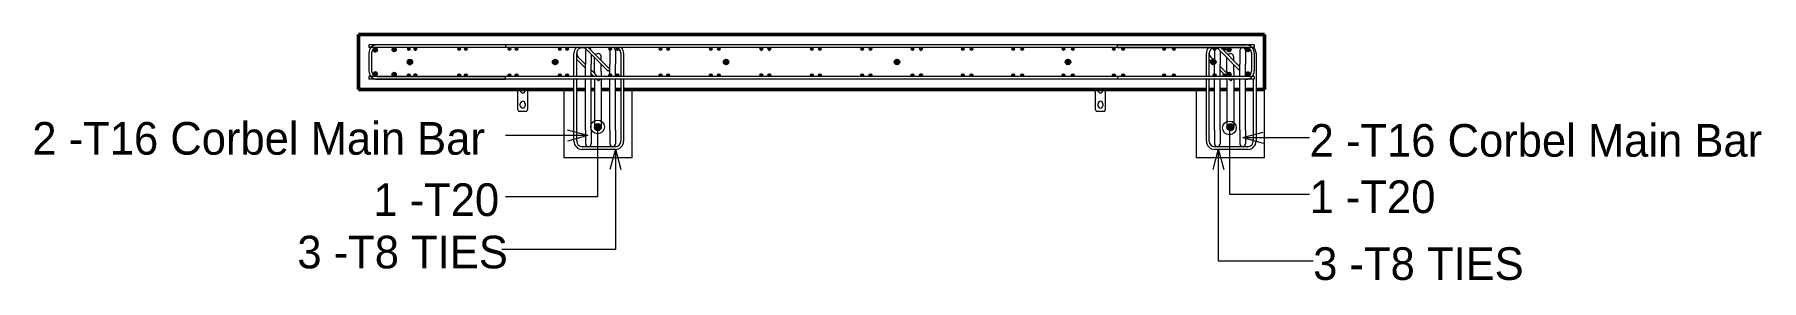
# Model space of a CAD drawing. Header units: millimetres. Extents: x -6138 to 17183, y 2886 to 77066.
# Drawn here: x 10677 to 15728, y 76076 to 76793 of the extents above; entities that cross this region are included whole.
import ezdxf

# ---------------------------------------------------------------- set-up
doc = ezdxf.new("R2010")
doc.units = ezdxf.units.MM
for name, color, linetype, lineweight in [('A-GENM', 13, 'Continuous', 18), ('A-WALL', 113, 'Continuous', 25), ('S-BEAM', 12, 'Continuous', 18), ('S-RBAR', 171, 'Continuous', 18), ('S-RBAR-IDEN', 171, 'Continuous', 9)]:
    doc.layers.add(name, color=color, linetype=linetype, lineweight=lineweight)
doc.styles.add('Nirmala UI', font='Nirmala.ttf', dxfattribs={"height": 95.25})

# ---------------------------------------------------------------- blocks, each defined once
blk = doc.blocks.new('RR spread anchor face based - RR-SA-1_4-160-614768-Elevation Top 2')
at = {"layer": 'A-GENM'}
for p, q in [((-3735.4, 76633), (-3735.4, 76575)), ((-3727.4, 76630), (-3727.4, 76633)), ((-3713.4, 76633), (-3713.4, 76630)), ((-3705.4, 76575), (-3705.4, 76633)), ((-3727.4, 76585.5), (-3727.4, 76591.5)), ((-3713.4, 76591.5), (-3713.4, 76585.5)), ((-3735.4, 76575), (-3732.9, 76570)), ((-3732.9, 76570), (-3707.9, 76570)), ((-3707.9, 76570), (-3705.4, 76575))]:
    blk.add_line(p, q, dxfattribs=at)
for centre, start, end in [((-3720.4, 76630), 180, 0), ((-3720.4, 76591.5), 0, 180), ((-3720.4, 76585.5), 180, 0)]:
    blk.add_arc(centre, 7, start, end, dxfattribs=at)
blk = doc.blocks.new('RR spread anchor face based - RR-SA-1_4-160-V1-Elevation Top 2')
at = {"layer": 'A-GENM'}
for p, q in [((-2045.4, 76633), (-2045.4, 76575)), ((-2037.4, 76630), (-2037.4, 76633)), ((-2023.4, 76633), (-2023.4, 76630)), ((-2015.4, 76575), (-2015.4, 76633)), ((-2037.4, 76585.5), (-2037.4, 76591.5)), ((-2023.4, 76591.5), (-2023.4, 76585.5)), ((-2045.4, 76575), (-2042.9, 76570)), ((-2042.9, 76570), (-2017.9, 76570)), ((-2017.9, 76570), (-2015.4, 76575))]:
    blk.add_line(p, q, dxfattribs=at)
for centre, start, end in [((-2030.4, 76630), 180, 0), ((-2030.4, 76591.5), 0, 180), ((-2030.4, 76585.5), 180, 0)]:
    blk.add_arc(centre, 7, start, end, dxfattribs=at)

msp = doc.modelspace()

# ---------------------------------------------------------------- hatches: boundary and pattern name
at = {"layer": 'S-RBAR'}
for points in [[(11673.7, 76741.9), (11679.7, 76747.9), (11673.7, 76753.9), (11667.7, 76747.9)], [(11728.7, 76743.1), (11734.7, 76749.1), (11728.7, 76755.1), (11722.7, 76749.1)], [(11771.3, 76747), (11775.3, 76751), (11771.3, 76755), (11767.3, 76751)], [(11790.6, 76747), (11794.6, 76751), (11790.6, 76755), (11786.6, 76751)], [(11918.7, 76747), (11922.7, 76751), (11918.7, 76755), (11914.7, 76751)], [(11938.5, 76747), (11942.5, 76751), (11938.5, 76755), (11934.5, 76751)], [(12066, 76747), (12070, 76751), (12066, 76755), (12062, 76751)], [(12086.4, 76747), (12090.4, 76751), (12086.4, 76755), (12082.4, 76751), (12086, 76747.5)], [(12213.4, 76747), (12217.4, 76751), (12213.4, 76755), (12209.4, 76751)], [(12234.4, 76747), (12238.4, 76751), (12234.4, 76755), (12230.4, 76751)], [(12360.7, 76747), (12364.7, 76751), (12360.7, 76755), (12356.7, 76751)], [(12382.3, 76747), (12386.3, 76751), (12382.3, 76755), (12378.3, 76751)], [(12508, 76747), (12512, 76751), (12508, 76755), (12504, 76751)], [(12530.2, 76747), (12534.2, 76751), (12530.2, 76755), (12526.2, 76751)], [(12655.4, 76747), (12659.4, 76751), (12655.4, 76755), (12651.4, 76751)], [(12678.1, 76747), (12682.1, 76751), (12678.1, 76755), (12674.1, 76751)], [(12802.7, 76747), (12806.7, 76751), (12802.7, 76755), (12798.7, 76751)], [(12826.1, 76747), (12830.1, 76751), (12826.1, 76755), (12822.1, 76751)], [(12950.1, 76747), (12954.1, 76751), (12950.1, 76755), (12946.1, 76751)], [(12974, 76747), (12978, 76751), (12974, 76755), (12970, 76751)], [(13097.4, 76747), (13101.4, 76751), (13097.4, 76755), (13093.4, 76751)], [(13121.9, 76747), (13125.9, 76751), (13121.9, 76755), (13117.9, 76751)], [(13244.7, 76747), (13248.7, 76751), (13244.7, 76755), (13240.7, 76751)], [(13269.8, 76747), (13273.8, 76751), (13269.8, 76755), (13265.8, 76751)], [(13392.1, 76747), (13396.1, 76751), (13392.1, 76755), (13388.1, 76751)], [(13417.8, 76747), (13421.8, 76751), (13417.8, 76755), (13413.8, 76751)], [(13539.4, 76747), (13543.4, 76751), (13539.4, 76755), (13535.4, 76751)], [(13565.7, 76747), (13569.7, 76751), (13565.7, 76755), (13561.7, 76751)], [(13686.7, 76747), (13690.7, 76751), (13686.7, 76755), (13682.7, 76751)], [(13713.6, 76747), (13717.6, 76751), (13713.6, 76755), (13709.6, 76751)], [(13834.1, 76747), (13838.1, 76751), (13834.1, 76755), (13830.1, 76751)], [(13861.5, 76747), (13865.5, 76751), (13861.5, 76755), (13857.5, 76751)], [(13981.4, 76747), (13985.4, 76751), (13981.4, 76755), (13977.4, 76751)], [(14009.4, 76747), (14013.4, 76751), (14009.4, 76755), (14005.4, 76751)], [(14128.8, 76747), (14132.6, 76751.2), (14128.8, 76755), (14124.8, 76751)], [(14157.4, 76747), (14161.4, 76751), (14157.4, 76755), (14153.4, 76751)], [(14170.7, 76743), (14176.7, 76749), (14170.7, 76755), (14164.7, 76749)], [(14225.7, 76743), (14231.7, 76749), (14225.7, 76755), (14219.7, 76749), (14221.9, 76746.8)], [(11673.7, 76672.6), (11679.7, 76678.6), (11673.7, 76684.6), (11667.7, 76678.6)], [(11728.7, 76671.1), (11734.7, 76677.1), (11728.7, 76683.1), (11722.7, 76677.1)], [(11774.7, 76705), (11782.3, 76710.6), (11779.4, 76719.5), (11770, 76719.5), (11767.1, 76710.6)], [(12197.2, 76705.4), (12206.1, 76708.3), (12206.1, 76717.7), (12197.2, 76720.7), (12191.7, 76713)], [(12697.2, 76705.4), (12706.1, 76708.3), (12706.1, 76717.7), (12697.2, 76720.7), (12691.7, 76713)], [(13197.2, 76705.4), (13206.1, 76708.3), (13206.1, 76717.7), (13197.2, 76720.7), (13191.7, 76713)], [(13697.2, 76705.4), (13706.1, 76708.3), (13706.1, 76717.7), (13697.2, 76720.7), (13691.7, 76713)], [(14120, 76706.6), (14129.4, 76706.6), (14132.3, 76715.5), (14124.7, 76721), (14117.1, 76715.5)], [(14170.7, 76671.1), (14176.7, 76677.1), (14170.7, 76683.1), (14164.7, 76677.1)], [(14225.7, 76672.6), (14231.7, 76678.6), (14225.7, 76684.6), (14219.7, 76678.6), (14221.6, 76676.7)], [(11771.3, 76671), (11775.3, 76675), (11771.3, 76679), (11767.3, 76675)], [(11790.6, 76671), (11794.6, 76675), (11790.6, 76679), (11786.6, 76675)], [(11918.7, 76671), (11922.7, 76675), (11918.7, 76679), (11914.7, 76675)], [(11938.5, 76671), (11942.5, 76675), (11938.5, 76679), (11934.5, 76675)], [(12066, 76671), (12070, 76675), (12066, 76679), (12062, 76675)], [(12086.4, 76671), (12090.4, 76675), (12086.4, 76679), (12082.4, 76675), (12086, 76671.5)], [(12213.4, 76671), (12217.4, 76675), (12213.4, 76679), (12209.4, 76675)], [(12234.4, 76671), (12238.4, 76675), (12234.4, 76679), (12230.4, 76675)], [(12360.7, 76671), (12364.7, 76675), (12360.7, 76679), (12356.7, 76675)], [(12382.3, 76671), (12386.3, 76675), (12382.3, 76679), (12378.3, 76675)], [(12508, 76671), (12512, 76675), (12508, 76679), (12504, 76675)], [(12530.2, 76671), (12534.2, 76675), (12530.2, 76679), (12526.2, 76675)], [(12655.4, 76671), (12659.4, 76675), (12655.4, 76679), (12651.4, 76675)], [(12678.1, 76671), (12682.1, 76675), (12678.1, 76679), (12674.1, 76675)], [(12802.7, 76671), (12806.7, 76675), (12802.7, 76679), (12798.7, 76675)], [(12826.1, 76671), (12830.1, 76675), (12826.1, 76679), (12822.1, 76675)], [(12950.1, 76671), (12954.1, 76675), (12950.1, 76679), (12946.1, 76675)], [(12974, 76671), (12978, 76675), (12974, 76679), (12970, 76675)], [(13097.4, 76671), (13101.4, 76675), (13097.4, 76679), (13093.4, 76675)], [(13121.9, 76671), (13125.9, 76675), (13121.9, 76679), (13117.9, 76675)], [(13244.7, 76671), (13248.7, 76675), (13244.7, 76679), (13240.7, 76675)], [(13269.8, 76671), (13273.8, 76675), (13269.8, 76679), (13265.8, 76675)], [(13392.1, 76671), (13396.1, 76675), (13392.1, 76679), (13388.1, 76675)], [(13417.8, 76671), (13421.8, 76675), (13417.8, 76679), (13413.8, 76675)], [(13539.4, 76671), (13543.4, 76675), (13539.4, 76679), (13535.4, 76675)], [(13565.7, 76671), (13569.7, 76675), (13565.7, 76679), (13561.7, 76675)], [(13686.7, 76671), (13690.7, 76675), (13686.7, 76679), (13682.7, 76675)], [(13713.6, 76671), (13717.6, 76675), (13713.6, 76679), (13709.6, 76675)], [(13834.1, 76671), (13838.1, 76675), (13834.1, 76679), (13830.1, 76675)], [(13861.5, 76671), (13865.5, 76675), (13861.5, 76679), (13857.5, 76675)], [(13981.4, 76671), (13985.4, 76675), (13981.4, 76679), (13977.4, 76675)], [(14009.4, 76671), (14013.4, 76675), (14009.4, 76679), (14005.4, 76675)], [(14128.8, 76671), (14132.8, 76675), (14128.8, 76679), (14124.8, 76675)], [(14157.4, 76671), (14161.4, 76675), (14157.4, 76679), (14153.4, 76675)], [(12327.8, 76513.5), (12334.7, 76523), (12327.8, 76532.6), (12316.6, 76528.9), (12316.6, 76517.2)], [(14177.8, 76513.5), (14184.7, 76523), (14177.8, 76532.6), (14166.6, 76528.9), (14166.6, 76517.2)]]:
    msp.add_hatch(color=256, dxfattribs=at).paths.add_polyline_path(points)
h = msp.add_hatch(color=256, dxfattribs=at)
edge = h.paths.add_edge_path()
edge.add_arc((11673.7, 76747.9), 6, 0, 360)
h = msp.add_hatch(color=256, dxfattribs=at)
edge = h.paths.add_edge_path()
edge.add_arc((11728.7, 76749.1), 6, 0, 360)
h = msp.add_hatch(color=256, dxfattribs=at)
edge = h.paths.add_edge_path()
edge.add_arc((11771.3, 76751), 4, 0, 360)
h = msp.add_hatch(color=256, dxfattribs=at)
edge = h.paths.add_edge_path()
edge.add_arc((11790.6, 76751), 4, 0, 360)
h = msp.add_hatch(color=256, dxfattribs=at)
edge = h.paths.add_edge_path()
edge.add_arc((11918.7, 76751), 4, 0, 360)
h = msp.add_hatch(color=256, dxfattribs=at)
edge = h.paths.add_edge_path()
edge.add_arc((11938.5, 76751), 4, 0, 360)
h = msp.add_hatch(color=256, dxfattribs=at)
edge = h.paths.add_edge_path()
edge.add_arc((12066, 76751), 4, 0, 360)
h = msp.add_hatch(color=256, dxfattribs=at)
edge = h.paths.add_edge_path()
edge.add_arc((12086.4, 76751), 4, 0, 360)
h = msp.add_hatch(color=256, dxfattribs=at)
edge = h.paths.add_edge_path()
edge.add_arc((12213.4, 76751), 4, 0, 360)
h = msp.add_hatch(color=256, dxfattribs=at)
edge = h.paths.add_edge_path()
edge.add_arc((12234.4, 76751), 4, 0, 360)
h = msp.add_hatch(color=256, dxfattribs=at)
edge = h.paths.add_edge_path()
edge.add_arc((12360.7, 76751), 4, 0, 360)
h = msp.add_hatch(color=256, dxfattribs=at)
edge = h.paths.add_edge_path()
edge.add_arc((12382.3, 76751), 4, 0, 360)
h = msp.add_hatch(color=256, dxfattribs=at)
edge = h.paths.add_edge_path()
edge.add_arc((12508, 76751), 4, 0, 360)
h = msp.add_hatch(color=256, dxfattribs=at)
edge = h.paths.add_edge_path()
edge.add_arc((12530.2, 76751), 4, 0, 360)
h = msp.add_hatch(color=256, dxfattribs=at)
edge = h.paths.add_edge_path()
edge.add_arc((12655.4, 76751), 4, 0, 360)
h = msp.add_hatch(color=256, dxfattribs=at)
edge = h.paths.add_edge_path()
edge.add_arc((12678.1, 76751), 4, 0, 360)
h = msp.add_hatch(color=256, dxfattribs=at)
edge = h.paths.add_edge_path()
edge.add_arc((12802.7, 76751), 4, 0, 360)
h = msp.add_hatch(color=256, dxfattribs=at)
edge = h.paths.add_edge_path()
edge.add_arc((12826.1, 76751), 4, 0, 360)
h = msp.add_hatch(color=256, dxfattribs=at)
edge = h.paths.add_edge_path()
edge.add_arc((12950.1, 76751), 4, 0, 360)
h = msp.add_hatch(color=256, dxfattribs=at)
edge = h.paths.add_edge_path()
edge.add_arc((12974, 76751), 4, 0, 360)
h = msp.add_hatch(color=256, dxfattribs=at)
edge = h.paths.add_edge_path()
edge.add_arc((13097.4, 76751), 4, 0, 360)
h = msp.add_hatch(color=256, dxfattribs=at)
edge = h.paths.add_edge_path()
edge.add_arc((13121.9, 76751), 4, 0, 360)
h = msp.add_hatch(color=256, dxfattribs=at)
edge = h.paths.add_edge_path()
edge.add_arc((13244.7, 76751), 4, 0, 360)
h = msp.add_hatch(color=256, dxfattribs=at)
edge = h.paths.add_edge_path()
edge.add_arc((13269.8, 76751), 4, 0, 360)
h = msp.add_hatch(color=256, dxfattribs=at)
edge = h.paths.add_edge_path()
edge.add_arc((13392.1, 76751), 4, 0, 360)
h = msp.add_hatch(color=256, dxfattribs=at)
edge = h.paths.add_edge_path()
edge.add_arc((13417.8, 76751), 4, 0, 360)
h = msp.add_hatch(color=256, dxfattribs=at)
edge = h.paths.add_edge_path()
edge.add_arc((13539.4, 76751), 4, 0, 360)
h = msp.add_hatch(color=256, dxfattribs=at)
edge = h.paths.add_edge_path()
edge.add_arc((13565.7, 76751), 4, 0, 360)
h = msp.add_hatch(color=256, dxfattribs=at)
edge = h.paths.add_edge_path()
edge.add_arc((13686.7, 76751), 4, 0, 360)
h = msp.add_hatch(color=256, dxfattribs=at)
edge = h.paths.add_edge_path()
edge.add_arc((13713.6, 76751), 4, 0, 360)
h = msp.add_hatch(color=256, dxfattribs=at)
edge = h.paths.add_edge_path()
edge.add_arc((13834.1, 76751), 4, 0, 360)
h = msp.add_hatch(color=256, dxfattribs=at)
edge = h.paths.add_edge_path()
edge.add_arc((13861.5, 76751), 4, 0, 360)
h = msp.add_hatch(color=256, dxfattribs=at)
edge = h.paths.add_edge_path()
edge.add_arc((13981.4, 76751), 4, 0, 360)
h = msp.add_hatch(color=256, dxfattribs=at)
edge = h.paths.add_edge_path()
edge.add_arc((14009.4, 76751), 4, 0, 360)
h = msp.add_hatch(color=256, dxfattribs=at)
edge = h.paths.add_edge_path()
edge.add_arc((14128.8, 76751), 4, 0, 360)
h = msp.add_hatch(color=256, dxfattribs=at)
edge = h.paths.add_edge_path()
edge.add_arc((14157.4, 76751), 4, 0, 360)
h = msp.add_hatch(color=256, dxfattribs=at)
edge = h.paths.add_edge_path()
edge.add_arc((14170.7, 76749), 6, 0, 360)
h = msp.add_hatch(color=256, dxfattribs=at)
edge = h.paths.add_edge_path()
edge.add_arc((14225.7, 76749), 6, 0, 360)
h = msp.add_hatch(color=256, dxfattribs=at)
edge = h.paths.add_edge_path()
edge.add_arc((11673.7, 76678.6), 6, 0, 360)
h = msp.add_hatch(color=256, dxfattribs=at)
edge = h.paths.add_edge_path()
edge.add_arc((11728.7, 76677.1), 6, 0, 360)
h = msp.add_hatch(color=256, dxfattribs=at)
edge = h.paths.add_edge_path()
edge.add_arc((11774.7, 76713), 8, 0, 360)
h = msp.add_hatch(color=256, dxfattribs=at)
edge = h.paths.add_edge_path()
edge.add_arc((12199.7, 76713), 8, 0, 360)
h = msp.add_hatch(color=256, dxfattribs=at)
edge = h.paths.add_edge_path()
edge.add_arc((12699.7, 76713), 8, 0, 360)
h = msp.add_hatch(color=256, dxfattribs=at)
edge = h.paths.add_edge_path()
edge.add_arc((13199.7, 76713), 8, 0, 360)
h = msp.add_hatch(color=256, dxfattribs=at)
edge = h.paths.add_edge_path()
edge.add_arc((13699.7, 76713), 8, 0, 360)
h = msp.add_hatch(color=256, dxfattribs=at)
edge = h.paths.add_edge_path()
edge.add_arc((14124.7, 76713), 8, 0, 360)
h = msp.add_hatch(color=256, dxfattribs=at)
edge = h.paths.add_edge_path()
edge.add_arc((14170.7, 76677.1), 6, 0, 360)
h = msp.add_hatch(color=256, dxfattribs=at)
edge = h.paths.add_edge_path()
edge.add_arc((14225.7, 76678.6), 6, 0, 360)
h = msp.add_hatch(color=256, dxfattribs=at)
edge = h.paths.add_edge_path()
edge.add_arc((11771.3, 76675), 4, 0, 360)
h = msp.add_hatch(color=256, dxfattribs=at)
edge = h.paths.add_edge_path()
edge.add_arc((11790.6, 76675), 4, 0, 360)
h = msp.add_hatch(color=256, dxfattribs=at)
edge = h.paths.add_edge_path()
edge.add_arc((11918.7, 76675), 4, 0, 360)
h = msp.add_hatch(color=256, dxfattribs=at)
edge = h.paths.add_edge_path()
edge.add_arc((11938.5, 76675), 4, 0, 360)
h = msp.add_hatch(color=256, dxfattribs=at)
edge = h.paths.add_edge_path()
edge.add_arc((12066, 76675), 4, 0, 360)
h = msp.add_hatch(color=256, dxfattribs=at)
edge = h.paths.add_edge_path()
edge.add_arc((12086.4, 76675), 4, 0, 360)
h = msp.add_hatch(color=256, dxfattribs=at)
edge = h.paths.add_edge_path()
edge.add_arc((12213.4, 76675), 4, 0, 360)
h = msp.add_hatch(color=256, dxfattribs=at)
edge = h.paths.add_edge_path()
edge.add_arc((12234.4, 76675), 4, 0, 360)
h = msp.add_hatch(color=256, dxfattribs=at)
edge = h.paths.add_edge_path()
edge.add_arc((12360.7, 76675), 4, 0, 360)
h = msp.add_hatch(color=256, dxfattribs=at)
edge = h.paths.add_edge_path()
edge.add_arc((12382.3, 76675), 4, 0, 360)
h = msp.add_hatch(color=256, dxfattribs=at)
edge = h.paths.add_edge_path()
edge.add_arc((12508, 76675), 4, 0, 360)
h = msp.add_hatch(color=256, dxfattribs=at)
edge = h.paths.add_edge_path()
edge.add_arc((12530.2, 76675), 4, 0, 360)
h = msp.add_hatch(color=256, dxfattribs=at)
edge = h.paths.add_edge_path()
edge.add_arc((12655.4, 76675), 4, 0, 360)
h = msp.add_hatch(color=256, dxfattribs=at)
edge = h.paths.add_edge_path()
edge.add_arc((12678.1, 76675), 4, 0, 360)
h = msp.add_hatch(color=256, dxfattribs=at)
edge = h.paths.add_edge_path()
edge.add_arc((12802.7, 76675), 4, 0, 360)
h = msp.add_hatch(color=256, dxfattribs=at)
edge = h.paths.add_edge_path()
edge.add_arc((12826.1, 76675), 4, 0, 360)
h = msp.add_hatch(color=256, dxfattribs=at)
edge = h.paths.add_edge_path()
edge.add_arc((12950.1, 76675), 4, 0, 360)
h = msp.add_hatch(color=256, dxfattribs=at)
edge = h.paths.add_edge_path()
edge.add_arc((12974, 76675), 4, 0, 360)
h = msp.add_hatch(color=256, dxfattribs=at)
edge = h.paths.add_edge_path()
edge.add_arc((13097.4, 76675), 4, 0, 360)
h = msp.add_hatch(color=256, dxfattribs=at)
edge = h.paths.add_edge_path()
edge.add_arc((13121.9, 76675), 4, 0, 360)
h = msp.add_hatch(color=256, dxfattribs=at)
edge = h.paths.add_edge_path()
edge.add_arc((13244.7, 76675), 4, 0, 360)
h = msp.add_hatch(color=256, dxfattribs=at)
edge = h.paths.add_edge_path()
edge.add_arc((13269.8, 76675), 4, 0, 360)
h = msp.add_hatch(color=256, dxfattribs=at)
edge = h.paths.add_edge_path()
edge.add_arc((13392.1, 76675), 4, 0, 360)
h = msp.add_hatch(color=256, dxfattribs=at)
edge = h.paths.add_edge_path()
edge.add_arc((13417.8, 76675), 4, 0, 360)
h = msp.add_hatch(color=256, dxfattribs=at)
edge = h.paths.add_edge_path()
edge.add_arc((13539.4, 76675), 4, 0, 360)
h = msp.add_hatch(color=256, dxfattribs=at)
edge = h.paths.add_edge_path()
edge.add_arc((13565.7, 76675), 4, 0, 360)
h = msp.add_hatch(color=256, dxfattribs=at)
edge = h.paths.add_edge_path()
edge.add_arc((13686.7, 76675), 4, 0, 360)
h = msp.add_hatch(color=256, dxfattribs=at)
edge = h.paths.add_edge_path()
edge.add_arc((13713.6, 76675), 4, 0, 360)
h = msp.add_hatch(color=256, dxfattribs=at)
edge = h.paths.add_edge_path()
edge.add_arc((13834.1, 76675), 4, 0, 360)
h = msp.add_hatch(color=256, dxfattribs=at)
edge = h.paths.add_edge_path()
edge.add_arc((13861.5, 76675), 4, 0, 360)
h = msp.add_hatch(color=256, dxfattribs=at)
edge = h.paths.add_edge_path()
edge.add_arc((13981.4, 76675), 4, 0, 360)
h = msp.add_hatch(color=256, dxfattribs=at)
edge = h.paths.add_edge_path()
edge.add_arc((14009.4, 76675), 4, 0, 360)
h = msp.add_hatch(color=256, dxfattribs=at)
edge = h.paths.add_edge_path()
edge.add_arc((14128.8, 76675), 4, 0, 360)
h = msp.add_hatch(color=256, dxfattribs=at)
edge = h.paths.add_edge_path()
edge.add_arc((14157.4, 76675), 4, 0, 360)
h = msp.add_hatch(color=256, dxfattribs=at)
edge = h.paths.add_edge_path()
edge.add_arc((12324.7, 76523), 10, 0, 360)
h = msp.add_hatch(color=256, dxfattribs=at)
edge = h.paths.add_edge_path()
edge.add_arc((14174.7, 76523), 10, 0, 360)

# ---------------------------------------------------------------- linework, layer by layer
at = {"layer": 'A-WALL', "lineweight": 50}
for p, q in [((14274.7, 76793), (11624.7, 76793)), ((11624.7, 76793), (11624.7, 76633)), ((14274.7, 76633), (14274.7, 76793)), ((11624.7, 76633), (12254.7, 76633)), ((12262.7, 76633), (12288.9, 76633)), ((12304.9, 76633), (12314.7, 76633)), ((12334.7, 76633), (12359.7, 76633)), ((12375.7, 76633), (12391.7, 76633)), ((12399.7, 76633), (14104.7, 76633)), ((14112.7, 76633), (14128.7, 76633)), ((14144.7, 76633), (14164.7, 76633)), ((14184.7, 76633), (14202.7, 76633)), ((14218.7, 76633), (14241.7, 76633)), ((14249.7, 76633), (14274.7, 76633))]:
    msp.add_line(p, q, dxfattribs=at)
at = {"layer": 'S-BEAM'}
for p, q in [((12224.7, 76633), (12224.7, 76433)), ((12424.7, 76433), (12424.7, 76633)), ((14074.7, 76633), (14074.7, 76433)), ((14274.7, 76433), (14274.7, 76633)), ((12424.7, 76433), (12224.7, 76433)), ((14274.7, 76433), (14074.7, 76433))]:
    msp.add_line(p, q, dxfattribs=at)
at = {"layer": 'S-RBAR'}
for p, q in [((14244.7, 76763), (11654.7, 76763)), ((11654.7, 76763), (11654.7, 76755)), ((14244.7, 76755), (11654.7, 76755)), ((11654.7, 76739), (11654.7, 76687)), ((11662.7, 76739), (11662.7, 76687)), ((11673.7, 76753.9), (11667.7, 76747.9)), ((11667.7, 76747.9), (11673.7, 76741.9)), ((11679.7, 76747.9), (11673.7, 76753.9)), ((11673.7, 76741.9), (11679.7, 76747.9)), ((12054.7, 76763), (11678.7, 76763)), ((12054.7, 76755), (11678.7, 76755)), ((11728.7, 76755.1), (11722.7, 76749.1)), ((11722.7, 76749.1), (11728.7, 76743.1)), ((11734.7, 76749.1), (11728.7, 76755.1)), ((11728.7, 76743.1), (11734.7, 76749.1)), ((11771.3, 76755), (11767.3, 76751)), ((11767.3, 76751), (11771.3, 76747)), ((11775.3, 76751), (11771.3, 76755)), ((11771.3, 76747), (11775.3, 76751)), ((11790.6, 76755), (11786.6, 76751)), ((11786.6, 76751), (11790.6, 76747)), ((11794.6, 76751), (11790.6, 76755)), ((11790.6, 76747), (11794.6, 76751)), ((11918.7, 76755), (11914.7, 76751)), ((11914.7, 76751), (11918.7, 76747)), ((11922.7, 76751), (11918.7, 76755)), ((11918.7, 76747), (11922.7, 76751)), ((11938.5, 76755), (11934.5, 76751)), ((11934.5, 76751), (11938.5, 76747)), ((11942.5, 76751), (11938.5, 76755)), ((11938.5, 76747), (11942.5, 76751)), ((12054.7, 76763), (12054.7, 76755)), ((12066, 76755), (12062, 76751)), ((12062, 76751), (12066, 76747)), ((12070, 76751), (12066, 76755)), ((12066, 76747), (12070, 76751)), ((12086.4, 76755), (12082.4, 76751)), ((12082.4, 76751), (12086, 76747.5)), ((12086, 76747.5), (12086.4, 76747)), ((12090.4, 76751), (12086.4, 76755)), ((12086.4, 76747), (12090.4, 76751)), ((12213.4, 76755), (12209.4, 76751)), ((12209.4, 76751), (12213.4, 76747)), ((12217.4, 76751), (12213.4, 76755)), ((12213.4, 76747), (12217.4, 76751)), ((12234.4, 76755), (12230.4, 76751)), ((12230.4, 76751), (12234.4, 76747)), ((12238.4, 76751), (12234.4, 76755)), ((12234.4, 76747), (12238.4, 76751)), ((12254.7, 76671), (12254.7, 76739)), ((12262.7, 76671), (12262.7, 76739)), ((12288.9, 76747), (12288.9, 76707)), ((12290, 76750.4), (12354.3, 76686)), ((12296.6, 76755), (12359.7, 76691.9)), ((12304.9, 76736.3), (12304.9, 76707)), ((12360.7, 76755), (12356.7, 76751)), ((12356.7, 76751), (12360.7, 76747)), ((12359.7, 76747), (12359.7, 76707)), ((12364.7, 76751), (12360.7, 76755)), ((12360.7, 76747), (12364.7, 76751)), ((12375.7, 76747), (12375.7, 76707)), ((12382.3, 76755), (12378.3, 76751)), ((12378.3, 76751), (12382.3, 76747)), ((12386.3, 76751), (12382.3, 76755)), ((12382.3, 76747), (12386.3, 76751)), ((12391.7, 76739), (12391.7, 76671)), ((12399.7, 76739), (12399.7, 76671)), ((12508, 76755), (12504, 76751)), ((12504, 76751), (12508, 76747)), ((12512, 76751), (12508, 76755)), ((12508, 76747), (12512, 76751)), ((12530.2, 76755), (12526.2, 76751)), ((12526.2, 76751), (12530.2, 76747)), ((12534.2, 76751), (12530.2, 76755)), ((12530.2, 76747), (12534.2, 76751)), ((12655.4, 76755), (12651.4, 76751)), ((12651.4, 76751), (12655.4, 76747)), ((12659.4, 76751), (12655.4, 76755)), ((12655.4, 76747), (12659.4, 76751)), ((12678.1, 76755), (12674.1, 76751)), ((12674.1, 76751), (12678.1, 76747)), ((12682.1, 76751), (12678.1, 76755)), ((12678.1, 76747), (12682.1, 76751)), ((12802.7, 76755), (12798.7, 76751)), ((12798.7, 76751), (12802.7, 76747)), ((12806.7, 76751), (12802.7, 76755)), ((12802.7, 76747), (12806.7, 76751)), ((12826.1, 76755), (12822.1, 76751)), ((12822.1, 76751), (12826.1, 76747)), ((12830.1, 76751), (12826.1, 76755)), ((12826.1, 76747), (12830.1, 76751)), ((12950.1, 76755), (12946.1, 76751)), ((12946.1, 76751), (12950.1, 76747)), ((12954.1, 76751), (12950.1, 76755)), ((12950.1, 76747), (12954.1, 76751)), ((12974, 76755), (12970, 76751)), ((12970, 76751), (12974, 76747)), ((12978, 76751), (12974, 76755)), ((12974, 76747), (12978, 76751)), ((13097.4, 76755), (13093.4, 76751)), ((13093.4, 76751), (13097.4, 76747)), ((13101.4, 76751), (13097.4, 76755)), ((13097.4, 76747), (13101.4, 76751)), ((13121.9, 76755), (13117.9, 76751)), ((13117.9, 76751), (13121.9, 76747)), ((13125.9, 76751), (13121.9, 76755)), ((13121.9, 76747), (13125.9, 76751)), ((13244.7, 76755), (13240.7, 76751)), ((13240.7, 76751), (13244.7, 76747)), ((13248.7, 76751), (13244.7, 76755)), ((13244.7, 76747), (13248.7, 76751)), ((13269.8, 76755), (13265.8, 76751)), ((13265.8, 76751), (13269.8, 76747)), ((13273.8, 76751), (13269.8, 76755)), ((13269.8, 76747), (13273.8, 76751)), ((13392.1, 76755), (13388.1, 76751)), ((13388.1, 76751), (13392.1, 76747)), ((13396.1, 76751), (13392.1, 76755)), ((13392.1, 76747), (13396.1, 76751)), ((13417.8, 76755), (13413.8, 76751)), ((13413.8, 76751), (13417.8, 76747)), ((13421.8, 76751), (13417.8, 76755)), ((13417.8, 76747), (13421.8, 76751)), ((13539.4, 76755), (13535.4, 76751)), ((13535.4, 76751), (13539.4, 76747)), ((13543.4, 76751), (13539.4, 76755)), ((13539.4, 76747), (13543.4, 76751)), ((13565.7, 76755), (13561.7, 76751)), ((13561.7, 76751), (13565.7, 76747)), ((13569.7, 76751), (13565.7, 76755)), ((13565.7, 76747), (13569.7, 76751)), ((13686.7, 76755), (13682.7, 76751)), ((13682.7, 76751), (13686.7, 76747)), ((13690.7, 76751), (13686.7, 76755)), ((13686.7, 76747), (13690.7, 76751)), ((13713.6, 76755), (13709.6, 76751)), ((13709.6, 76751), (13713.6, 76747)), ((13717.6, 76751), (13713.6, 76755)), ((13713.6, 76747), (13717.6, 76751)), ((13834.1, 76755), (13830.1, 76751)), ((13830.1, 76751), (13834.1, 76747)), ((13838.1, 76751), (13834.1, 76755)), ((13834.1, 76747), (13838.1, 76751)), ((13844.7, 76763), (14220.7, 76763)), ((13844.7, 76755), (13844.7, 76763)), ((13844.7, 76755), (14220.7, 76755)), ((13861.5, 76755), (13857.5, 76751)), ((13857.5, 76751), (13861.5, 76747)), ((13865.5, 76751), (13861.5, 76755)), ((13861.5, 76747), (13865.5, 76751)), ((13981.4, 76755), (13977.4, 76751)), ((13977.4, 76751), (13981.4, 76747)), ((13985.4, 76751), (13981.4, 76755)), ((13981.4, 76747), (13985.4, 76751)), ((14009.4, 76755), (14005.4, 76751)), ((14005.4, 76751), (14009.4, 76747)), ((14013.4, 76751), (14009.4, 76755)), ((14009.4, 76747), (14013.4, 76751)), ((14104.7, 76671), (14104.7, 76739)), ((14112.7, 76671), (14112.7, 76739)), ((14128.8, 76755), (14124.8, 76751)), ((14124.8, 76751), (14128.8, 76747)), ((14128.7, 76747), (14128.7, 76707)), ((14132.6, 76751.2), (14128.8, 76755)), ((14128.8, 76747), (14132.6, 76751.2)), ((14140, 76750.4), (14202.7, 76687.7)), ((14144.7, 76746.7), (14144.7, 76707)), ((14146.6, 76755), (14202.7, 76699)), ((14157.4, 76755), (14153.4, 76751)), ((14153.4, 76751), (14157.4, 76747)), ((14161.4, 76751), (14157.4, 76755)), ((14157.4, 76747), (14161.4, 76751)), ((14170.7, 76755), (14164.7, 76749)), ((14164.7, 76749), (14170.7, 76743)), ((14176.7, 76749), (14170.7, 76755)), ((14170.7, 76743), (14176.7, 76749)), ((14202.7, 76747), (14202.7, 76707)), ((14218.7, 76747), (14218.7, 76707)), ((14225.7, 76755), (14219.7, 76749)), ((14219.7, 76749), (14221.9, 76746.8)), ((14221.9, 76746.8), (14225.7, 76743)), ((14231.7, 76749), (14225.7, 76755)), ((14225.7, 76743), (14231.7, 76749)), ((14236.7, 76739), (14236.7, 76687)), ((14244.7, 76763), (14244.7, 76755)), ((14244.7, 76739), (14244.7, 76687)), ((14249.7, 76739), (14249.7, 76482)), ((11673.7, 76684.6), (11667.7, 76678.6)), ((11679.7, 76678.6), (11673.7, 76684.6)), ((11728.7, 76683.1), (11722.7, 76677.1)), ((11734.7, 76677.1), (11728.7, 76683.1)), ((11770, 76719.5), (11767.1, 76710.6)), ((11767.1, 76710.6), (11774.7, 76705)), ((11779.4, 76719.5), (11770, 76719.5)), ((11774.7, 76705), (11782.3, 76710.6)), ((11782.3, 76710.6), (11779.4, 76719.5)), ((12197.2, 76720.7), (12191.7, 76713)), ((12191.7, 76713), (12197.2, 76705.4)), ((12206.1, 76717.7), (12197.2, 76720.7)), ((12197.2, 76705.4), (12206.1, 76708.3)), ((12206.1, 76708.3), (12206.1, 76717.7)), ((12288.9, 76694.9), (12263.1, 76720.7)), ((12288.9, 76706.2), (12267.4, 76727.7)), ((12288.9, 76671), (12288.9, 76707)), ((12304.9, 76671), (12304.9, 76707)), ((12324, 76671), (12304.9, 76690.2)), ((12314.7, 76685.5), (12314.7, 76726.9)), ((12314.7, 76685.5), (12314.7, 76680.4)), ((12334.7, 76717.9), (12334.7, 76727.5)), ((12334.7, 76685.5), (12334.7, 76705.7)), ((12334.7, 76685.5), (12334.7, 76671)), ((12354.3, 76686), (12359.7, 76691.4)), ((12359.7, 76671), (12359.7, 76707)), ((12375.7, 76671), (12375.7, 76707)), ((12697.2, 76720.7), (12691.7, 76713)), ((12691.7, 76713), (12697.2, 76705.4)), ((12706.1, 76717.7), (12697.2, 76720.7)), ((12697.2, 76705.4), (12706.1, 76708.3)), ((12706.1, 76708.3), (12706.1, 76717.7)), ((13197.2, 76720.7), (13191.7, 76713)), ((13191.7, 76713), (13197.2, 76705.4)), ((13206.1, 76717.7), (13197.2, 76720.7)), ((13197.2, 76705.4), (13206.1, 76708.3)), ((13206.1, 76708.3), (13206.1, 76717.7)), ((13697.2, 76720.7), (13691.7, 76713)), ((13691.7, 76713), (13697.2, 76705.4)), ((13706.1, 76717.7), (13697.2, 76720.7)), ((13697.2, 76705.4), (13706.1, 76708.3)), ((13706.1, 76708.3), (13706.1, 76717.7)), ((14128.7, 76705.1), (14113.1, 76720.7)), ((14124.7, 76721), (14117.1, 76715.5)), ((14117.1, 76715.5), (14120, 76706.6)), ((14128.7, 76716.4), (14117.4, 76727.7)), ((14120, 76706.6), (14129.4, 76706.6)), ((14132.3, 76715.5), (14124.7, 76721)), ((14128.7, 76671), (14128.7, 76707)), ((14129.4, 76706.6), (14132.3, 76715.5)), ((14144.7, 76671), (14144.7, 76707)), ((14174, 76671), (14144.7, 76700.4)), ((14162.7, 76671), (14144.7, 76689.1)), ((14164.7, 76685.5), (14164.7, 76726.9)), ((14164.7, 76685.5), (14164.7, 76680.4)), ((14170.7, 76683.1), (14164.7, 76677.1)), ((14176.7, 76677.1), (14170.7, 76683.1)), ((14184.7, 76717.9), (14184.7, 76727.5)), ((14184.7, 76685.5), (14184.7, 76705.7)), ((14184.7, 76685.5), (14184.7, 76671)), ((14202.7, 76671), (14202.7, 76707)), ((14218.7, 76671), (14218.7, 76707)), ((14225.7, 76684.6), (14219.7, 76678.6)), ((14231.7, 76678.6), (14225.7, 76684.6)), ((14244.7, 76671), (11654.7, 76671)), ((11654.7, 76671), (11654.7, 76663)), ((14244.7, 76663), (11654.7, 76663)), ((11667.7, 76678.6), (11673.7, 76672.6)), ((11673.7, 76672.6), (11679.7, 76678.6)), ((11678.7, 76671), (12054.7, 76671)), ((11678.7, 76663), (12054.7, 76663)), ((11722.7, 76677.1), (11728.7, 76671.1)), ((11728.7, 76671.1), (11734.7, 76677.1)), ((11771.3, 76679), (11767.3, 76675)), ((11767.3, 76675), (11771.3, 76671)), ((11775.3, 76675), (11771.3, 76679)), ((11771.3, 76671), (11775.3, 76675)), ((11790.6, 76679), (11786.6, 76675)), ((11786.6, 76675), (11790.6, 76671)), ((11794.6, 76675), (11790.6, 76679)), ((11790.6, 76671), (11794.6, 76675)), ((11918.7, 76679), (11914.7, 76675)), ((11914.7, 76675), (11918.7, 76671)), ((11922.7, 76675), (11918.7, 76679)), ((11918.7, 76671), (11922.7, 76675)), ((11938.5, 76679), (11934.5, 76675)), ((11934.5, 76675), (11938.5, 76671)), ((11942.5, 76675), (11938.5, 76679)), ((11938.5, 76671), (11942.5, 76675)), ((12054.7, 76663), (12054.7, 76671)), ((12066, 76679), (12062, 76675)), ((12062, 76675), (12066, 76671)), ((12070, 76675), (12066, 76679)), ((12066, 76671), (12070, 76675)), ((12086.4, 76679), (12082.4, 76675)), ((12082.4, 76675), (12086, 76671.5)), ((12086, 76671.5), (12086.4, 76671)), ((12090.4, 76675), (12086.4, 76679)), ((12086.4, 76671), (12090.4, 76675)), ((12213.4, 76679), (12209.4, 76675)), ((12209.4, 76675), (12213.4, 76671)), ((12217.4, 76675), (12213.4, 76679)), ((12213.4, 76671), (12217.4, 76675)), ((12234.4, 76679), (12230.4, 76675)), ((12230.4, 76675), (12234.4, 76671)), ((12238.4, 76675), (12234.4, 76679)), ((12234.4, 76671), (12238.4, 76675)), ((12254.7, 76482), (12254.7, 76663)), ((12262.7, 76482), (12262.7, 76663)), ((12288.9, 76514), (12288.9, 76663)), ((12312.7, 76671), (12304.9, 76678.9)), ((12304.9, 76514), (12304.9, 76663)), ((12314.7, 76663), (12314.7, 76565)), ((12326, 76657.7), (12320.7, 76663)), ((12331.4, 76663), (12326, 76657.7)), ((12334.7, 76663), (12334.7, 76565)), ((12360.7, 76679), (12356.7, 76675)), ((12356.7, 76675), (12360.7, 76671)), ((12359.7, 76514), (12359.7, 76663)), ((12364.7, 76675), (12360.7, 76679)), ((12360.7, 76671), (12364.7, 76675)), ((12375.7, 76514), (12375.7, 76663)), ((12382.3, 76679), (12378.3, 76675)), ((12378.3, 76675), (12382.3, 76671)), ((12386.3, 76675), (12382.3, 76679)), ((12382.3, 76671), (12386.3, 76675)), ((12391.7, 76663), (12391.7, 76482)), ((12399.7, 76663), (12399.7, 76482)), ((12508, 76679), (12504, 76675)), ((12504, 76675), (12508, 76671)), ((12512, 76675), (12508, 76679)), ((12508, 76671), (12512, 76675)), ((12530.2, 76679), (12526.2, 76675)), ((12526.2, 76675), (12530.2, 76671)), ((12534.2, 76675), (12530.2, 76679)), ((12530.2, 76671), (12534.2, 76675)), ((12655.4, 76679), (12651.4, 76675)), ((12651.4, 76675), (12655.4, 76671)), ((12659.4, 76675), (12655.4, 76679)), ((12655.4, 76671), (12659.4, 76675)), ((12678.1, 76679), (12674.1, 76675)), ((12674.1, 76675), (12678.1, 76671)), ((12682.1, 76675), (12678.1, 76679)), ((12678.1, 76671), (12682.1, 76675)), ((12802.7, 76679), (12798.7, 76675)), ((12798.7, 76675), (12802.7, 76671)), ((12806.7, 76675), (12802.7, 76679)), ((12802.7, 76671), (12806.7, 76675)), ((12826.1, 76679), (12822.1, 76675)), ((12822.1, 76675), (12826.1, 76671)), ((12830.1, 76675), (12826.1, 76679)), ((12826.1, 76671), (12830.1, 76675)), ((12950.1, 76679), (12946.1, 76675)), ((12946.1, 76675), (12950.1, 76671)), ((12954.1, 76675), (12950.1, 76679)), ((12950.1, 76671), (12954.1, 76675)), ((12974, 76679), (12970, 76675)), ((12970, 76675), (12974, 76671)), ((12978, 76675), (12974, 76679)), ((12974, 76671), (12978, 76675)), ((13097.4, 76679), (13093.4, 76675)), ((13093.4, 76675), (13097.4, 76671)), ((13101.4, 76675), (13097.4, 76679)), ((13097.4, 76671), (13101.4, 76675)), ((13121.9, 76679), (13117.9, 76675)), ((13117.9, 76675), (13121.9, 76671)), ((13125.9, 76675), (13121.9, 76679)), ((13121.9, 76671), (13125.9, 76675)), ((13244.7, 76679), (13240.7, 76675)), ((13240.7, 76675), (13244.7, 76671)), ((13248.7, 76675), (13244.7, 76679)), ((13244.7, 76671), (13248.7, 76675)), ((13269.8, 76679), (13265.8, 76675)), ((13265.8, 76675), (13269.8, 76671)), ((13273.8, 76675), (13269.8, 76679)), ((13269.8, 76671), (13273.8, 76675)), ((13392.1, 76679), (13388.1, 76675)), ((13388.1, 76675), (13392.1, 76671)), ((13396.1, 76675), (13392.1, 76679)), ((13392.1, 76671), (13396.1, 76675)), ((13417.8, 76679), (13413.8, 76675)), ((13413.8, 76675), (13417.8, 76671)), ((13421.8, 76675), (13417.8, 76679)), ((13417.8, 76671), (13421.8, 76675)), ((13539.4, 76679), (13535.4, 76675)), ((13535.4, 76675), (13539.4, 76671)), ((13543.4, 76675), (13539.4, 76679)), ((13539.4, 76671), (13543.4, 76675)), ((13565.7, 76679), (13561.7, 76675)), ((13561.7, 76675), (13565.7, 76671)), ((13569.7, 76675), (13565.7, 76679)), ((13565.7, 76671), (13569.7, 76675)), ((13686.7, 76679), (13682.7, 76675)), ((13682.7, 76675), (13686.7, 76671)), ((13690.7, 76675), (13686.7, 76679)), ((13686.7, 76671), (13690.7, 76675)), ((13713.6, 76679), (13709.6, 76675)), ((13709.6, 76675), (13713.6, 76671)), ((13717.6, 76675), (13713.6, 76679)), ((13713.6, 76671), (13717.6, 76675)), ((13834.1, 76679), (13830.1, 76675)), ((13830.1, 76675), (13834.1, 76671)), ((13838.1, 76675), (13834.1, 76679)), ((13834.1, 76671), (13838.1, 76675)), ((14220.7, 76671), (13844.7, 76671)), ((13844.7, 76671), (13844.7, 76663)), ((14220.7, 76663), (13844.7, 76663)), ((13861.5, 76679), (13857.5, 76675)), ((13857.5, 76675), (13861.5, 76671)), ((13865.5, 76675), (13861.5, 76679)), ((13861.5, 76671), (13865.5, 76675)), ((13981.4, 76679), (13977.4, 76675)), ((13977.4, 76675), (13981.4, 76671)), ((13985.4, 76675), (13981.4, 76679)), ((13981.4, 76671), (13985.4, 76675)), ((14009.4, 76679), (14005.4, 76675)), ((14005.4, 76675), (14009.4, 76671)), ((14013.4, 76675), (14009.4, 76679)), ((14009.4, 76671), (14013.4, 76675)), ((14104.7, 76482), (14104.7, 76663)), ((14112.7, 76482), (14112.7, 76663)), ((14128.8, 76679), (14124.8, 76675)), ((14124.8, 76675), (14128.8, 76671)), ((14128.7, 76514), (14128.7, 76663)), ((14132.8, 76675), (14128.8, 76679)), ((14128.8, 76671), (14132.8, 76675)), ((14144.7, 76514), (14144.7, 76663)), ((14157.4, 76679), (14153.4, 76675)), ((14153.4, 76675), (14157.4, 76671)), ((14161.4, 76675), (14157.4, 76679)), ((14157.4, 76671), (14161.4, 76675)), ((14164.7, 76677.1), (14170.7, 76671.1)), ((14164.7, 76663), (14164.7, 76565)), ((14170.7, 76671.1), (14176.7, 76677.1)), ((14176, 76657.7), (14170.7, 76663)), ((14181.4, 76663), (14176, 76657.7)), ((14184.7, 76663), (14184.7, 76565)), ((14202.7, 76514), (14202.7, 76663)), ((14218.7, 76514), (14218.7, 76663)), ((14219.7, 76678.6), (14221.6, 76676.7)), ((14221.6, 76676.7), (14225.7, 76672.6)), ((14225.7, 76672.6), (14231.7, 76678.6)), ((14241.7, 76675.6), (14241.7, 76671)), ((14241.7, 76663), (14241.7, 76482)), ((14244.7, 76671), (14244.7, 76663)), ((12314.7, 76565), (12314.7, 76523)), ((12327.8, 76532.6), (12316.6, 76528.9)), ((12316.6, 76528.9), (12316.6, 76517.2)), ((12334.7, 76523), (12327.8, 76532.6)), ((12334.7, 76565), (12334.7, 76523)), ((14164.7, 76565), (14164.7, 76523)), ((14177.8, 76532.6), (14166.6, 76528.9)), ((14166.6, 76528.9), (14166.6, 76517.2)), ((14184.7, 76523), (14177.8, 76532.6)), ((14184.7, 76565), (14184.7, 76523)), ((12288.9, 76514), (12288.9, 76474)), ((12304.9, 76514), (12304.9, 76474)), ((12316.6, 76517.2), (12327.8, 76513.5)), ((12327.8, 76513.5), (12334.7, 76523)), ((12359.7, 76514), (12359.7, 76474)), ((12375.7, 76514), (12375.7, 76474)), ((14128.7, 76514), (14128.7, 76474)), ((14144.7, 76514), (14144.7, 76474)), ((14166.6, 76517.2), (14177.8, 76513.5)), ((14177.8, 76513.5), (14184.7, 76523)), ((14202.7, 76514), (14202.7, 76474)), ((14218.7, 76514), (14218.7, 76474)), ((12375.7, 76466), (12278.7, 76466)), ((12375.7, 76458), (12278.7, 76458)), ((14225.7, 76466), (14128.7, 76466)), ((14225.7, 76458), (14128.7, 76458))]:
    msp.add_line(p, q, dxfattribs=at)
for centre, radius in [((11673.7, 76747.9), 6), ((11728.7, 76749.1), 6), ((11771.3, 76751), 4), ((11790.6, 76751), 4), ((11918.7, 76751), 4), ((11938.5, 76751), 4), ((12066, 76751), 4), ((12086.4, 76751), 4), ((12213.4, 76751), 4), ((12234.4, 76751), 4), ((12360.7, 76751), 4), ((12382.3, 76751), 4), ((12508, 76751), 4), ((12530.2, 76751), 4), ((12655.4, 76751), 4), ((12678.1, 76751), 4), ((12802.7, 76751), 4), ((12826.1, 76751), 4), ((12950.1, 76751), 4), ((12974, 76751), 4), ((13097.4, 76751), 4), ((13121.9, 76751), 4), ((13244.7, 76751), 4), ((13269.8, 76751), 4), ((13392.1, 76751), 4), ((13417.8, 76751), 4), ((13539.4, 76751), 4), ((13565.7, 76751), 4), ((13686.7, 76751), 4), ((13713.6, 76751), 4), ((13834.1, 76751), 4), ((13861.5, 76751), 4), ((13981.4, 76751), 4), ((14009.4, 76751), 4), ((14128.8, 76751), 4), ((14157.4, 76751), 4), ((14170.7, 76749), 6), ((14225.7, 76749), 6), ((11673.7, 76678.6), 6), ((11728.7, 76677.1), 6), ((11774.7, 76713), 8), ((12199.7, 76713), 8), ((12699.7, 76713), 8), ((13199.7, 76713), 8), ((13699.7, 76713), 8), ((14124.7, 76713), 8), ((14170.7, 76677.1), 6), ((14225.7, 76678.6), 6), ((11771.3, 76675), 4), ((11790.6, 76675), 4), ((11918.7, 76675), 4), ((11938.5, 76675), 4), ((12066, 76675), 4), ((12086.4, 76675), 4), ((12213.4, 76675), 4), ((12234.4, 76675), 4), ((12360.7, 76675), 4), ((12382.3, 76675), 4), ((12508, 76675), 4), ((12530.2, 76675), 4), ((12655.4, 76675), 4), ((12678.1, 76675), 4), ((12802.7, 76675), 4), ((12826.1, 76675), 4), ((12950.1, 76675), 4), ((12974, 76675), 4), ((13097.4, 76675), 4), ((13121.9, 76675), 4), ((13244.7, 76675), 4), ((13269.8, 76675), 4), ((13392.1, 76675), 4), ((13417.8, 76675), 4), ((13539.4, 76675), 4), ((13565.7, 76675), 4), ((13686.7, 76675), 4), ((13713.6, 76675), 4), ((13834.1, 76675), 4), ((13861.5, 76675), 4), ((13981.4, 76675), 4), ((14009.4, 76675), 4), ((14128.8, 76675), 4), ((14157.4, 76675), 4), ((12324.7, 76523), 10), ((14174.7, 76523), 10)]:
    msp.add_circle(centre, radius, dxfattribs=at)
for centre, radius, start, end in [((11678.7, 76739), 24, 90, 180), ((11678.7, 76739), 16, 90, 180), ((12278.7, 76739), 24, 137.9289, 180), ((12278.7, 76739), 16, 45, 180), ((12278.7, 76739), 16, 180, 225), ((12296.9, 76747), 8, 153.983, 180), ((12296.9, 76747), 8, 0, 90), ((12324.7, 76727.5), 10, 0, 135), ((12367.7, 76747), 8, 0, 180), ((12375.7, 76739), 16, 0, 90), ((12375.7, 76739), 24, 0, 42.0711), ((14128.7, 76739), 24, 137.9289, 180), ((14128.7, 76739), 16, 45, 180), ((14128.7, 76739), 16, 180, 225), ((14136.7, 76747), 8, 114.5096, 180), ((14174.7, 76727.5), 10, 0, 135), ((14210.7, 76747), 8, 0, 180), ((14220.7, 76739), 24, 0, 90), ((14220.7, 76739), 16, 0, 90), ((14225.7, 76739), 24, 0, 42.0711), ((11678.7, 76687), 24, 180, 270), ((11678.7, 76687), 16, 180, 270), ((14220.7, 76687), 16, 270, 0), ((14220.7, 76687), 24, 270, 360), ((12278.7, 76482), 24, 180, 270), ((12278.7, 76482), 16, 180, 270), ((12324.7, 76523), 10, 180, 0), ((12375.7, 76482), 16, 270, 0), ((12375.7, 76482), 24, 270, 360), ((14128.7, 76482), 24, 180, 270), ((14128.7, 76482), 16, 180, 270), ((14174.7, 76523), 10, 180, 0), ((14225.7, 76482), 16, 270, 0), ((14225.7, 76482), 24, 270, 360), ((12296.9, 76474), 8, 180, 0), ((12296.9, 76474), 8, 345, 0), ((12367.7, 76474), 8, 180, 0), ((12367.7, 76474), 8, 345, 0), ((14136.7, 76474), 8, 180, 0), ((14136.7, 76474), 8, 345, 0), ((14210.7, 76474), 8, 180, 0), ((14210.7, 76474), 8, 345, 0)]:
    msp.add_arc(centre, radius, start, end, dxfattribs=at)
at = {"layer": 'S-RBAR-IDEN'}
for p, q in [((12295.4, 76498.2), (12054, 76498.2)), ((12295.4, 76498.2), (12235.4, 76514.3)), ((12295.4, 76498.2), (12235.4, 76482.1)), ((12323.6, 76523.5), (12323.6, 76319.2)), ((14172.1, 76520.8), (14172.1, 76327.7)), ((14211, 76492.3), (14271, 76508.3)), ((14211, 76492.3), (14271, 76476.2)), ((14211, 76492.3), (14406.5, 76492.3)), ((12376, 76459.1), (12359.9, 76399.1)), ((12376, 76459.1), (12392.1, 76399.1)), ((12376, 76459.1), (12376, 76166.3)), ((14139.4, 76459.4), (14123.3, 76399.4)), ((14139.4, 76459.4), (14155.5, 76399.4)), ((14139.4, 76459.4), (14139.4, 76132.6)), ((14172.1, 76327.7), (14406.3, 76327.7)), ((12323.6, 76319.2), (12054.2, 76319.2)), ((12376, 76166.3), (12043.6, 76166.3)), ((14139.4, 76132.6), (14416.9, 76132.6))]:
    msp.add_line(p, q, dxfattribs=at)
for centre in [(12323.6, 76523.5), (14172.1, 76520.8)]:
    msp.add_circle(centre, 20, dxfattribs=at)

# ---------------------------------------------------------------- block references
at = {"layer": 'A-GENM'}
for name in ['RR spread anchor face based - RR-SA-1_4-160-614768-Elevation Top 2', 'RR spread anchor face based - RR-SA-1_4-160-V1-Elevation Top 2']:
    msp.add_blockref(name, (15825.1, 0), dxfattribs=at)

# ---------------------------------------------------------------- texts
at = {"layer": 'S-RBAR-IDEN', "char_height": 95.25, "attachment_point": 1, "style": 'Nirmala UI'}
for s, insert, width in [('2 -T16 Corbel Main Bar', (10670.4, 76537.9), 1673.923), ('2 -T16 Corbel Main Bar', (14406.5, 76532), 1673.923), ('1 -T20', (11667.8, 76358.9), 464.979), ('1 -T20', (14406.3, 76367.4), 464.979), ('3 -T8 TIES', (11445.6, 76206), 721.519), ('3 -T8 TIES', (14416.9, 76172.3), 721.519)]:
    msp.add_mtext(s, dxfattribs=dict(at, insert=insert, width=width))

doc.saveas('drawing.dxf')
